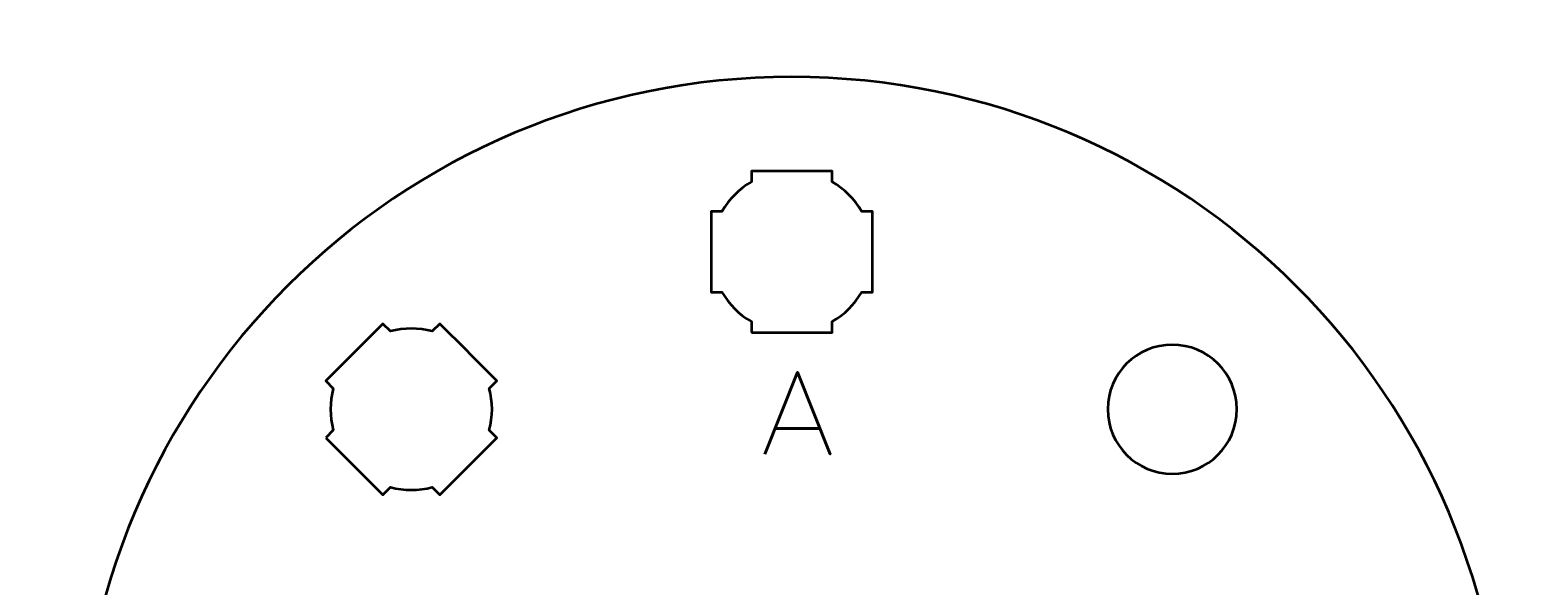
# Model space of a CAD drawing. Header units: centimetres. Extents: x -21 to 0, y -29.7 to 0.
# Drawn here: x -14.73 to -9.17, y -19.19 to -17.13 of the extents above; entities that cross this region are included whole.
import ezdxf

# ---------------------------------------------------------------- set-up
doc = ezdxf.new("R2010")
doc.units = ezdxf.units.CM
doc.header["$MEASUREMENT"] = 0
doc.layers.add('Layer 1', color=7, linetype='Continuous')

msp = doc.modelspace()

# ---------------------------------------------------------------- linework, layer by layer
at = {"layer": 'Layer 1', "color": 1, "lineweight": 53}
msp.add_open_spline([(-21.00003, -29.19995), (-21.00003, -29.19995), (-21.00003, -1.69992), (-21.00003, -1.69992), (-21.00003, -1.69992), (-21.00003, -1.61709), (-20.93286, -1.54992), (-20.85003, -1.54992), (-20.85003, -1.54992), (-20.7672, -1.54992), (-20.70003, -1.48275), (-20.70003, -1.39992), (-20.70003, -1.39992), (-20.70003, -1.31709), (-20.7672, -1.24992), (-20.85003, -1.24992), (-20.85003, -1.24992), (-20.93286, -1.24992), (-21.00003, -1.18275), (-21.00003, -1.09992), (-21.00003, -1.09992), (-21.00003, -1.09992), (-21.00003, -0.49992), (-21.00003, -0.49992), (-21.00003, -0.49992), (-21.00003, -0.22295), (-20.77694, 0.00004), (-20.49994, 0.00004), (-20.49994, 0.00004), (-20.49994, 0.00004), (-0.50008, 0.00004), (-0.50008, 0.00004), (-0.50008, 0.00004), (-0.22294, 0.00004), (0.00002, -0.22295), (0.00002, -0.49992), (0.00002, -0.49992), (0.00002, -0.49992), (0.00002, -29.19995), (0.00002, -29.19995), (0.00002, -29.19995), (0.00002, -29.47695), (-0.22294, -29.70004), (-0.50008, -29.70004), (-0.50008, -29.70004), (-0.50008, -29.70004), (-20.49994, -29.70004), (-20.49994, -29.70004), (-20.49994, -29.70004), (-20.77694, -29.70004), (-21.00003, -29.47695), (-21.00003, -29.19995)], degree=3, knots=[0, 0, 0, 0, 0.0769231, 0.0769231, 0.0769231, 0.0769231, 0.1538462, 0.1538462, 0.1538462, 0.1538462, 0.2307692, 0.2307692, 0.2307692, 0.2307692, 0.3076923, 0.3076923, 0.3076923, 0.3076923, 0.3846154, 0.3846154, 0.3846154, 0.3846154, 0.4615385, 0.4615385, 0.4615385, 0.4615385, 0.5384615, 0.5384615, 0.5384615, 0.5384615, 0.6153846, 0.6153846, 0.6153846, 0.6153846, 0.6923077, 0.6923077, 0.6923077, 0.6923077, 0.7692308, 0.7692308, 0.7692308, 0.7692308, 0.8461538, 0.8461538, 0.8461538, 0.8461538, 0.9230769, 0.9230769, 0.9230769, 0.9230769, 1, 1, 1, 1], dxfattribs=at)
at = {"layer": 'Layer 1', "color": 3, "lineweight": 53}
msp.add_open_spline([(-11.89998, -17.3), (-10.43665, -17.3), (-9.24998, -18.48667), (-9.24998, -19.95), (-9.24998, -19.95), (-9.24998, -21.41333), (-10.43665, -22.6), (-11.89998, -22.6), (-11.89998, -22.6), (-13.36331, -22.6), (-14.54998, -21.41333), (-14.54998, -19.95), (-14.54998, -19.95), (-14.54998, -18.48667), (-13.36331, -17.3), (-11.89998, -17.3)], degree=3, knots=[0, 0, 0, 0, 0.25, 0.25, 0.25, 0.25, 0.5, 0.5, 0.5, 0.5, 0.75, 0.75, 0.75, 0.75, 1, 1, 1, 1], dxfattribs=at)
at = {"layer": 'Layer 1', "lineweight": 53}
for points, knots in [([(-12.04997, -18.25006), (-12.04997, -18.25006), (-12.04997, -18.20988), (-12.04997, -18.20988), (-12.04997, -18.20988), (-12.09551, -18.18355), (-12.13347, -18.1456), (-12.15982, -18.10007), (-12.15982, -18.10007), (-12.15982, -18.10007), (-12.19997, -18.10007), (-12.19997, -18.10007), (-12.19997, -18.10007), (-12.19997, -18.10007), (-12.19997, -17.95155), (-12.19997, -17.95155), (-12.19997, -17.95155), (-12.19997, -17.95155), (-12.19999, -17.95), (-12.19999, -17.95), (-12.19999, -17.95), (-12.19999, -17.95), (-12.19997, -17.94845), (-12.19997, -17.94845), (-12.19997, -17.94845), (-12.19997, -17.94845), (-12.19997, -17.80006), (-12.19997, -17.80006), (-12.19997, -17.80006), (-12.19997, -17.80006), (-12.15987, -17.80006), (-12.15987, -17.80006), (-12.15987, -17.80006), (-12.13352, -17.75449), (-12.09553, -17.71649), (-12.04997, -17.69013), (-12.04997, -17.69013), (-12.04997, -17.69013), (-12.04997, -17.65005), (-12.04997, -17.65005), (-12.04997, -17.65005), (-12.04997, -17.65005), (-11.90463, -17.65005), (-11.90463, -17.65005), (-11.90463, -17.65005), (-11.90463, -17.65005), (-11.89999, -17.64999), (-11.89999, -17.64999), (-11.89999, -17.64999), (-11.89999, -17.64999), (-11.89534, -17.65005), (-11.89534, -17.65005), (-11.89534, -17.65005), (-11.89534, -17.65005), (-11.74996, -17.65005), (-11.74996, -17.65005), (-11.74996, -17.65005), (-11.74996, -17.65005), (-11.74996, -17.69013), (-11.74996, -17.69013), (-11.74996, -17.69013), (-11.70439, -17.71649), (-11.66642, -17.75449), (-11.64008, -17.80006), (-11.64008, -17.80006), (-11.64008, -17.80006), (-11.59996, -17.80006), (-11.59996, -17.80006), (-11.59996, -17.80006), (-11.59996, -17.80006), (-11.59996, -18.10007), (-11.59996, -18.10007), (-11.59996, -18.10007), (-11.59996, -18.10007), (-11.64013, -18.10007), (-11.64013, -18.10007), (-11.64013, -18.10007), (-11.66647, -18.1456), (-11.70443, -18.18355), (-11.74996, -18.20988), (-11.74996, -18.20988), (-11.74996, -18.20988), (-11.74996, -18.25006), (-11.74996, -18.25006), (-11.74996, -18.25006), (-11.74996, -18.25006), (-12.04997, -18.25006), (-12.04997, -18.25006)], [0, 0, 0, 0, 0.0454545, 0.0454545, 0.0454545, 0.0454545, 0.0909091, 0.0909091, 0.0909091, 0.0909091, 0.1363636, 0.1363636, 0.1363636, 0.1363636, 0.1818182, 0.1818182, 0.1818182, 0.1818182, 0.2272727, 0.2272727, 0.2272727, 0.2272727, 0.2727273, 0.2727273, 0.2727273, 0.2727273, 0.3181818, 0.3181818, 0.3181818, 0.3181818, 0.3636364, 0.3636364, 0.3636364, 0.3636364, 0.4090909, 0.4090909, 0.4090909, 0.4090909, 0.4545455, 0.4545455, 0.4545455, 0.4545455, 0.5, 0.5, 0.5, 0.5, 0.5454545, 0.5454545, 0.5454545, 0.5454545, 0.5909091, 0.5909091, 0.5909091, 0.5909091, 0.6363636, 0.6363636, 0.6363636, 0.6363636, 0.6818182, 0.6818182, 0.6818182, 0.6818182, 0.7272727, 0.7272727, 0.7272727, 0.7272727, 0.7727273, 0.7727273, 0.7727273, 0.7727273, 0.8181818, 0.8181818, 0.8181818, 0.8181818, 0.8636364, 0.8636364, 0.8636364, 0.8636364, 0.9090909, 0.9090909, 0.9090909, 0.9090909, 0.9545455, 0.9545455, 0.9545455, 0.9545455, 1, 1, 1, 1]), ([(-13.63243, -18.64182), (-13.63243, -18.64182), (-13.60401, -18.61339), (-13.60401, -18.61339), (-13.60401, -18.61339), (-13.61758, -18.56259), (-13.61756, -18.50893), (-13.60399, -18.45813), (-13.60399, -18.45813), (-13.60399, -18.45813), (-13.63243, -18.42969), (-13.63243, -18.42969), (-13.63243, -18.42969), (-13.63243, -18.42969), (-13.4203, -18.21756), (-13.4203, -18.21756), (-13.4203, -18.21756), (-13.4203, -18.21756), (-13.39188, -18.24597), (-13.39188, -18.24597), (-13.39188, -18.24597), (-13.34107, -18.2324), (-13.28737, -18.23237), (-13.23654, -18.24593), (-13.23654, -18.24593), (-13.23654, -18.24593), (-13.20817, -18.21756), (-13.20817, -18.21756), (-13.20817, -18.21756), (-13.20817, -18.21756), (-13.10534, -18.32038), (-13.10534, -18.32038), (-13.10534, -18.32038), (-13.10534, -18.32038), (-13.10201, -18.32363), (-13.10201, -18.32363), (-13.10201, -18.32363), (-13.10201, -18.32363), (-13.09877, -18.32695), (-13.09877, -18.32695), (-13.09877, -18.32695), (-13.09877, -18.32695), (-12.99604, -18.42969), (-12.99604, -18.42969), (-12.99604, -18.42969), (-12.99604, -18.42969), (-13.02437, -18.45802), (-13.02437, -18.45802), (-13.02437, -18.45802), (-13.01078, -18.50888), (-13.01077, -18.56262), (-13.02436, -18.61349), (-13.02436, -18.61349), (-13.02436, -18.61349), (-12.99604, -18.64182), (-12.99604, -18.64182), (-12.99604, -18.64182), (-12.99604, -18.64182), (-13.09735, -18.74313), (-13.09735, -18.74313), (-13.09735, -18.74313), (-13.09735, -18.74313), (-13.10201, -18.74791), (-13.10201, -18.74791), (-13.10201, -18.74791), (-13.10201, -18.74791), (-13.10679, -18.75257), (-13.10679, -18.75257), (-13.10679, -18.75257), (-13.10679, -18.75257), (-13.20817, -18.85395), (-13.20817, -18.85395), (-13.20817, -18.85395), (-13.20817, -18.85395), (-13.23652, -18.8256), (-13.23652, -18.8256), (-13.23652, -18.8256), (-13.28737, -18.83916), (-13.34108, -18.83915), (-13.39191, -18.82556), (-13.39191, -18.82556), (-13.39191, -18.82556), (-13.4203, -18.85395), (-13.4203, -18.85395), (-13.4203, -18.85395), (-13.4203, -18.85395), (-13.63243, -18.64182), (-13.63243, -18.64182)], [0, 0, 0, 0, 0.0454545, 0.0454545, 0.0454545, 0.0454545, 0.0909091, 0.0909091, 0.0909091, 0.0909091, 0.1363636, 0.1363636, 0.1363636, 0.1363636, 0.1818182, 0.1818182, 0.1818182, 0.1818182, 0.2272727, 0.2272727, 0.2272727, 0.2272727, 0.2727273, 0.2727273, 0.2727273, 0.2727273, 0.3181818, 0.3181818, 0.3181818, 0.3181818, 0.3636364, 0.3636364, 0.3636364, 0.3636364, 0.4090909, 0.4090909, 0.4090909, 0.4090909, 0.4545455, 0.4545455, 0.4545455, 0.4545455, 0.5, 0.5, 0.5, 0.5, 0.5454545, 0.5454545, 0.5454545, 0.5454545, 0.5909091, 0.5909091, 0.5909091, 0.5909091, 0.6363636, 0.6363636, 0.6363636, 0.6363636, 0.6818182, 0.6818182, 0.6818182, 0.6818182, 0.7272727, 0.7272727, 0.7272727, 0.7272727, 0.7727273, 0.7727273, 0.7727273, 0.7727273, 0.8181818, 0.8181818, 0.8181818, 0.8181818, 0.8636364, 0.8636364, 0.8636364, 0.8636364, 0.9090909, 0.9090909, 0.9090909, 0.9090909, 0.9545455, 0.9545455, 0.9545455, 0.9545455, 1, 1, 1, 1]), ([(-10.48578, -18.29578), (-10.35326, -18.29578), (-10.24578, -18.40325), (-10.24578, -18.53578), (-10.24578, -18.53578), (-10.24578, -18.6683), (-10.35326, -18.77578), (-10.48578, -18.77578), (-10.48578, -18.77578), (-10.61831, -18.77578), (-10.72579, -18.6683), (-10.72579, -18.53578), (-10.72579, -18.53578), (-10.72579, -18.40325), (-10.61831, -18.29578), (-10.48578, -18.29578)], [0, 0, 0, 0, 0.25, 0.25, 0.25, 0.25, 0.5, 0.5, 0.5, 0.5, 0.75, 0.75, 0.75, 0.75, 1, 1, 1, 1])]:
    msp.add_open_spline(points, degree=3, knots=knots, dxfattribs=at)
at = {"layer": 'Layer 1', "color": 5, "lineweight": 53}
for points, knots in [([(-12.00014, -18.70342), (-12.00014, -18.70342), (-11.87907, -18.3982), (-11.87907, -18.3982), (-11.87907, -18.3982), (-11.87907, -18.3982), (-11.75757, -18.70342), (-11.75757, -18.70342), (-11.75757, -18.70342), (-11.75757, -18.70342), (-11.87907, -18.3982), (-11.87907, -18.3982), (-11.87907, -18.3982), (-11.87907, -18.3982), (-12.00014, -18.70342), (-12.00014, -18.70342)], [0, 0, 0, 0, 0.25, 0.25, 0.25, 0.25, 0.5, 0.5, 0.5, 0.5, 0.75, 0.75, 0.75, 0.75, 1, 1, 1, 1]), ([(-11.96204, -18.60732), (-11.96204, -18.60732), (-11.7961, -18.60732), (-11.7961, -18.60732), (-11.7961, -18.60732), (-11.7961, -18.60732), (-11.96204, -18.60732), (-11.96204, -18.60732)], [0, 0, 0, 0, 0.5, 0.5, 0.5, 0.5, 1, 1, 1, 1])]:
    msp.add_open_spline(points, degree=3, knots=knots, dxfattribs=at)

doc.saveas('drawing.dxf')
